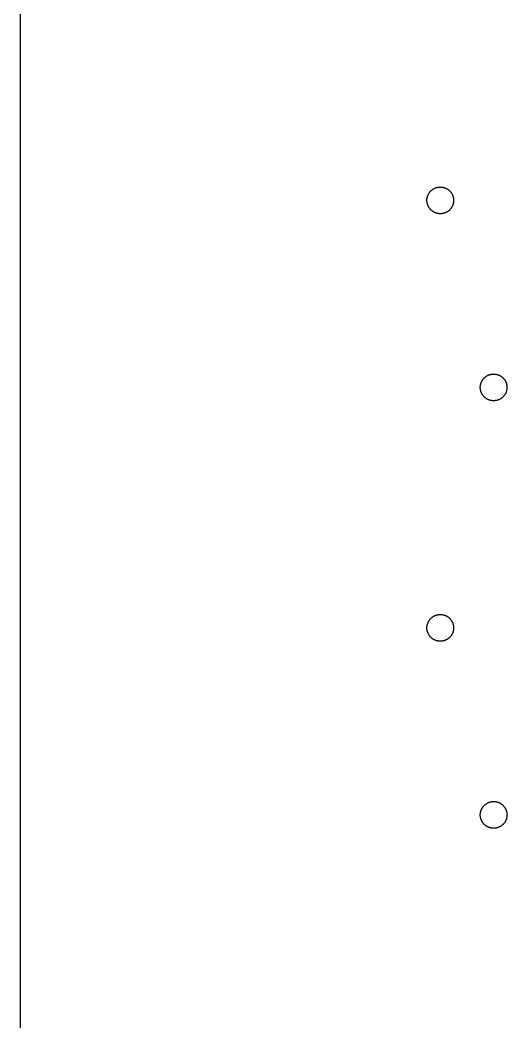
# Model space of a CAD drawing. Header units: metres. Extents: x 0 to 290, y 0 to 144.
# Drawn here: x 0 to 18.25, y 73 to 110.5 of the extents above; entities that cross this region are included whole.
import ezdxf

# ---------------------------------------------------------------- set-up
doc = ezdxf.new("R2010")
doc.units = ezdxf.units.M

msp = doc.modelspace()

# ---------------------------------------------------------------- linework, layer by layer
for p, q in [((0, 144), (0, 0)), ((15.7186, 104.249), (15.7343, 104.25)), ((15.7343, 104.25), (15.75, 104.25)), ((15.75, 104.25), (15.7657, 104.25)), ((15.7657, 104.25), (15.7814, 104.249)), ((15.2657, 103.874), (15.2699, 103.889)), ((15.2699, 103.889), (15.2745, 103.904)), ((15.2745, 103.904), (15.2796, 103.919)), ((15.2796, 103.919), (15.2851, 103.934)), ((15.2851, 103.934), (15.2911, 103.949)), ((15.2911, 103.949), (15.2976, 103.963)), ((15.2976, 103.963), (15.3045, 103.977)), ((15.3045, 103.977), (15.3118, 103.991)), ((15.3118, 103.991), (15.3196, 104.005)), ((15.3196, 104.005), (15.3278, 104.018)), ((15.3278, 104.018), (15.3365, 104.031)), ((15.3365, 104.031), (15.3455, 104.044)), ((15.3455, 104.044), (15.3549, 104.056)), ((15.3549, 104.056), (15.3647, 104.069)), ((15.3647, 104.069), (15.3749, 104.081)), ((15.3749, 104.081), (15.3855, 104.092)), ((15.3855, 104.092), (15.3964, 104.104)), ((15.3964, 104.104), (15.4077, 104.114)), ((15.4077, 104.114), (15.4193, 104.125)), ((15.4193, 104.125), (15.4313, 104.135)), ((15.4313, 104.135), (15.4435, 104.145)), ((15.4435, 104.145), (15.4561, 104.154)), ((15.4561, 104.154), (15.4689, 104.164)), ((15.4689, 104.164), (15.4821, 104.172)), ((15.4821, 104.172), (15.4955, 104.18)), ((15.4955, 104.18), (15.5091, 104.188)), ((15.5091, 104.188), (15.523, 104.195)), ((15.523, 104.195), (15.5371, 104.202)), ((15.5371, 104.202), (15.5514, 104.209)), ((15.5514, 104.209), (15.5659, 104.215)), ((15.5659, 104.215), (15.5806, 104.22)), ((15.5806, 104.22), (15.5955, 104.226)), ((15.5955, 104.226), (15.6105, 104.23)), ((15.6105, 104.23), (15.6256, 104.234)), ((15.6256, 104.234), (15.6409, 104.238)), ((15.6409, 104.238), (15.6563, 104.241)), ((15.6563, 104.241), (15.6718, 104.244)), ((15.6718, 104.244), (15.6873, 104.246)), ((15.6873, 104.246), (15.7029, 104.248)), ((15.7029, 104.248), (15.7186, 104.249)), ((15.7814, 104.249), (15.797, 104.248)), ((15.797, 104.248), (15.8127, 104.246)), ((15.8127, 104.246), (15.8282, 104.244)), ((15.8282, 104.244), (15.8437, 104.241)), ((15.8437, 104.241), (15.8591, 104.238)), ((15.8591, 104.238), (15.8743, 104.234)), ((15.8743, 104.234), (15.8895, 104.23)), ((15.8895, 104.23), (15.9045, 104.226)), ((15.9045, 104.226), (15.9194, 104.22)), ((15.9194, 104.22), (15.9341, 104.215)), ((15.9341, 104.215), (15.9486, 104.209)), ((15.9486, 104.209), (15.9629, 104.202)), ((15.9629, 104.202), (15.977, 104.195)), ((15.977, 104.195), (15.9909, 104.188)), ((15.9909, 104.188), (16.0045, 104.18)), ((16.0045, 104.18), (16.0179, 104.172)), ((16.0179, 104.172), (16.031, 104.164)), ((16.031, 104.164), (16.0439, 104.154)), ((16.0439, 104.154), (16.0564, 104.145)), ((16.0564, 104.145), (16.0687, 104.135)), ((16.0687, 104.135), (16.0806, 104.125)), ((16.0806, 104.125), (16.0923, 104.114)), ((16.0923, 104.114), (16.1035, 104.104)), ((16.1035, 104.104), (16.1145, 104.092)), ((16.1145, 104.092), (16.125, 104.081)), ((16.125, 104.081), (16.1353, 104.069)), ((16.1353, 104.069), (16.1451, 104.056)), ((16.1451, 104.056), (16.1545, 104.044)), ((16.1545, 104.044), (16.1635, 104.031)), ((16.1635, 104.031), (16.1721, 104.018)), ((16.1721, 104.018), (16.1804, 104.005)), ((16.1804, 104.005), (16.1881, 103.991)), ((16.1881, 103.991), (16.1955, 103.977)), ((16.1955, 103.977), (16.2024, 103.963)), ((16.2024, 103.963), (16.2089, 103.949)), ((16.2089, 103.949), (16.2149, 103.934)), ((16.2149, 103.934), (16.2204, 103.919)), ((16.2204, 103.919), (16.2255, 103.904)), ((16.2255, 103.904), (16.2301, 103.889)), ((16.2301, 103.889), (16.2343, 103.874)), ((15.25, 103.75), (15.2502, 103.766)), ((15.2502, 103.734), (15.25, 103.75)), ((15.2502, 103.766), (15.251, 103.781)), ((15.251, 103.719), (15.2502, 103.734)), ((15.251, 103.781), (15.2522, 103.797)), ((15.2522, 103.703), (15.251, 103.719)), ((15.2522, 103.797), (15.2539, 103.813)), ((15.2539, 103.687), (15.2522, 103.703)), ((15.2539, 103.813), (15.2561, 103.828)), ((15.2561, 103.672), (15.2539, 103.687)), ((15.2561, 103.828), (15.2589, 103.844)), ((15.2589, 103.656), (15.2561, 103.672)), ((15.2589, 103.844), (15.262, 103.859)), ((15.262, 103.641), (15.2589, 103.656)), ((15.262, 103.859), (15.2657, 103.874)), ((15.2657, 103.626), (15.262, 103.641)), ((15.2699, 103.611), (15.2657, 103.626)), ((15.2745, 103.595), (15.2699, 103.611)), ((15.2796, 103.581), (15.2745, 103.595)), ((15.2851, 103.566), (15.2796, 103.581)), ((15.2911, 103.551), (15.2851, 103.566)), ((15.2976, 103.537), (15.2911, 103.551)), ((15.3045, 103.523), (15.2976, 103.537)), ((15.3118, 103.509), (15.3045, 103.523)), ((15.3196, 103.495), (15.3118, 103.509)), ((16.1881, 103.509), (16.1804, 103.495)), ((16.1955, 103.523), (16.1881, 103.509)), ((16.2024, 103.537), (16.1955, 103.523)), ((16.2089, 103.551), (16.2024, 103.537)), ((16.2149, 103.566), (16.2089, 103.551)), ((16.2204, 103.581), (16.2149, 103.566)), ((16.2255, 103.595), (16.2204, 103.581)), ((16.2301, 103.611), (16.2255, 103.595)), ((16.2343, 103.626), (16.2301, 103.611)), ((16.2343, 103.874), (16.2379, 103.859)), ((16.2379, 103.641), (16.2343, 103.626)), ((16.2379, 103.859), (16.2411, 103.844)), ((16.2411, 103.656), (16.2379, 103.641)), ((16.2411, 103.844), (16.2438, 103.828)), ((16.2438, 103.672), (16.2411, 103.656)), ((16.2438, 103.828), (16.246, 103.813)), ((16.246, 103.687), (16.2438, 103.672)), ((16.246, 103.813), (16.2478, 103.797)), ((16.2478, 103.703), (16.246, 103.687)), ((16.2478, 103.797), (16.249, 103.781)), ((16.249, 103.719), (16.2478, 103.703)), ((16.249, 103.781), (16.2497, 103.766)), ((16.2497, 103.734), (16.249, 103.719)), ((16.2497, 103.766), (16.25, 103.75)), ((16.25, 103.75), (16.2497, 103.734)), ((15.3278, 103.482), (15.3196, 103.495)), ((15.3365, 103.469), (15.3278, 103.482)), ((15.3455, 103.456), (15.3365, 103.469)), ((15.3549, 103.444), (15.3455, 103.456)), ((15.3647, 103.431), (15.3549, 103.444)), ((15.3749, 103.419), (15.3647, 103.431)), ((15.3855, 103.408), (15.3749, 103.419)), ((15.3964, 103.396), (15.3855, 103.408)), ((15.4077, 103.386), (15.3964, 103.396)), ((15.4193, 103.375), (15.4077, 103.386)), ((15.4313, 103.365), (15.4193, 103.375)), ((15.4435, 103.355), (15.4313, 103.365)), ((15.4561, 103.345), (15.4435, 103.355)), ((15.4689, 103.336), (15.4561, 103.345)), ((15.4821, 103.328), (15.4689, 103.336)), ((15.4955, 103.32), (15.4821, 103.328)), ((15.5091, 103.312), (15.4955, 103.32)), ((15.523, 103.304), (15.5091, 103.312)), ((15.5371, 103.298), (15.523, 103.304)), ((15.5514, 103.291), (15.5371, 103.298)), ((15.5659, 103.285), (15.5514, 103.291)), ((15.5806, 103.28), (15.5659, 103.285)), ((15.5955, 103.274), (15.5806, 103.28)), ((15.6105, 103.27), (15.5955, 103.274)), ((15.6256, 103.266), (15.6105, 103.27)), ((15.6409, 103.262), (15.6256, 103.266)), ((15.6563, 103.259), (15.6409, 103.262)), ((15.6718, 103.256), (15.6563, 103.259)), ((15.6873, 103.254), (15.6718, 103.256)), ((15.7029, 103.252), (15.6873, 103.254)), ((15.7186, 103.251), (15.7029, 103.252)), ((15.7343, 103.25), (15.7186, 103.251)), ((15.75, 103.25), (15.7343, 103.25)), ((15.7657, 103.25), (15.75, 103.25)), ((15.7814, 103.251), (15.7657, 103.25)), ((15.797, 103.252), (15.7814, 103.251)), ((15.8127, 103.254), (15.797, 103.252)), ((15.8282, 103.256), (15.8127, 103.254)), ((15.8437, 103.259), (15.8282, 103.256)), ((15.8591, 103.262), (15.8437, 103.259)), ((15.8743, 103.266), (15.8591, 103.262)), ((15.8895, 103.27), (15.8743, 103.266)), ((15.9045, 103.274), (15.8895, 103.27)), ((15.9194, 103.28), (15.9045, 103.274)), ((15.9341, 103.285), (15.9194, 103.28)), ((15.9486, 103.291), (15.9341, 103.285)), ((15.9629, 103.298), (15.9486, 103.291)), ((15.977, 103.304), (15.9629, 103.298)), ((15.9909, 103.312), (15.977, 103.304)), ((16.0045, 103.32), (15.9909, 103.312)), ((16.0179, 103.328), (16.0045, 103.32)), ((16.031, 103.336), (16.0179, 103.328)), ((16.0439, 103.345), (16.031, 103.336)), ((16.0564, 103.355), (16.0439, 103.345)), ((16.0687, 103.365), (16.0564, 103.355)), ((16.0806, 103.375), (16.0687, 103.365)), ((16.0923, 103.386), (16.0806, 103.375)), ((16.1035, 103.396), (16.0923, 103.386)), ((16.1145, 103.408), (16.1035, 103.396)), ((16.125, 103.419), (16.1145, 103.408)), ((16.1353, 103.431), (16.125, 103.419)), ((16.1451, 103.444), (16.1353, 103.431)), ((16.1545, 103.456), (16.1451, 103.444)), ((16.1635, 103.469), (16.1545, 103.456)), ((16.1721, 103.482), (16.1635, 103.469)), ((16.1804, 103.495), (16.1721, 103.482)), ((17.4077, 97.1145), (17.4193, 97.125)), ((17.4193, 97.125), (17.4313, 97.1353)), ((17.4313, 97.1353), (17.4435, 97.1451)), ((17.4435, 97.1451), (17.4561, 97.1545)), ((17.4561, 97.1545), (17.4689, 97.1635)), ((17.4689, 97.1635), (17.4821, 97.1721)), ((17.4821, 97.1721), (17.4955, 97.1804)), ((17.4955, 97.1804), (17.5091, 97.1881)), ((17.5091, 97.1881), (17.523, 97.1955)), ((17.523, 97.1955), (17.5371, 97.2024)), ((17.5371, 97.2024), (17.5514, 97.2089)), ((17.5514, 97.2089), (17.5659, 97.2149)), ((17.5659, 97.2149), (17.5806, 97.2204)), ((17.5806, 97.2204), (17.5955, 97.2255)), ((17.5955, 97.2255), (17.6105, 97.2301)), ((17.6105, 97.2301), (17.6256, 97.2343)), ((17.6256, 97.2343), (17.6409, 97.2379)), ((17.6409, 97.2379), (17.6563, 97.2411)), ((17.6563, 97.2411), (17.6718, 97.2438)), ((17.6718, 97.2438), (17.6873, 97.246)), ((17.6873, 97.246), (17.7029, 97.2478)), ((17.7029, 97.2478), (17.7186, 97.249)), ((17.7186, 97.249), (17.7343, 97.2497)), ((17.7343, 97.2497), (17.75, 97.25)), ((17.75, 97.25), (17.7657, 97.2497)), ((17.7657, 97.2497), (17.7814, 97.249)), ((17.7814, 97.249), (17.797, 97.2478)), ((17.797, 97.2478), (17.8127, 97.246)), ((17.8127, 97.246), (17.8282, 97.2438)), ((17.8282, 97.2438), (17.8437, 97.2411)), ((17.8437, 97.2411), (17.8591, 97.2379)), ((17.8591, 97.2379), (17.8743, 97.2343)), ((17.8743, 97.2343), (17.8895, 97.2301)), ((17.8895, 97.2301), (17.9045, 97.2255)), ((17.9045, 97.2255), (17.9194, 97.2204)), ((17.9194, 97.2204), (17.9341, 97.2149)), ((17.9341, 97.2149), (17.9486, 97.2089)), ((17.9486, 97.2089), (17.9629, 97.2024)), ((17.9629, 97.2024), (17.977, 97.1955)), ((17.977, 97.1955), (17.9909, 97.1881)), ((17.9909, 97.1881), (18.0045, 97.1804)), ((18.0045, 97.1804), (18.0179, 97.1721)), ((18.0179, 97.1721), (18.031, 97.1635)), ((18.031, 97.1635), (18.0439, 97.1545)), ((18.0439, 97.1545), (18.0564, 97.1451)), ((18.0564, 97.1451), (18.0687, 97.1353)), ((18.0687, 97.1353), (18.0806, 97.125)), ((18.0806, 97.125), (18.0923, 97.1145)), ((17.25, 96.75), (17.2502, 96.7657)), ((17.2502, 96.7343), (17.25, 96.75)), ((17.2502, 96.7657), (17.251, 96.7814)), ((17.251, 96.7814), (17.2522, 96.797)), ((17.2522, 96.797), (17.2539, 96.8127)), ((17.2539, 96.8127), (17.2561, 96.8282)), ((17.2561, 96.8282), (17.2589, 96.8437)), ((17.2589, 96.8437), (17.262, 96.8591)), ((17.262, 96.8591), (17.2657, 96.8743)), ((17.2657, 96.8743), (17.2699, 96.8895)), ((17.2699, 96.8895), (17.2745, 96.9045)), ((17.2745, 96.9045), (17.2796, 96.9194)), ((17.2796, 96.9194), (17.2851, 96.9341)), ((17.2851, 96.9341), (17.2911, 96.9486)), ((17.2911, 96.9486), (17.2976, 96.9629)), ((17.2976, 96.9629), (17.3045, 96.977)), ((17.3045, 96.977), (17.3118, 96.9909)), ((17.3118, 96.9909), (17.3196, 97.0045)), ((17.3196, 97.0045), (17.3278, 97.0179)), ((17.3278, 97.0179), (17.3365, 97.031)), ((17.3365, 97.031), (17.3455, 97.0439)), ((17.3455, 97.0439), (17.3549, 97.0564)), ((17.3549, 97.0564), (17.3647, 97.0687)), ((17.3647, 97.0687), (17.3749, 97.0806)), ((17.3749, 97.0806), (17.3855, 97.0923)), ((17.3855, 97.0923), (17.3964, 97.1035)), ((17.3964, 97.1035), (17.4077, 97.1145)), ((18.0923, 97.1145), (18.1035, 97.1035)), ((18.1035, 97.1035), (18.1145, 97.0923)), ((18.1145, 97.0923), (18.125, 97.0806)), ((18.125, 97.0806), (18.1353, 97.0687)), ((18.1353, 97.0687), (18.1451, 97.0564)), ((18.1451, 97.0564), (18.1545, 97.0439)), ((18.1545, 97.0439), (18.1635, 97.031)), ((18.1635, 97.031), (18.1721, 97.0179)), ((18.1721, 97.0179), (18.1804, 97.0045)), ((18.1804, 97.0045), (18.1881, 96.9909)), ((18.1881, 96.9909), (18.1955, 96.977)), ((18.1955, 96.977), (18.2024, 96.9629)), ((18.2024, 96.9629), (18.2089, 96.9486)), ((18.2089, 96.9486), (18.2149, 96.9341)), ((18.2149, 96.9341), (18.2204, 96.9194)), ((18.2204, 96.9194), (18.2255, 96.9045)), ((18.2255, 96.9045), (18.2301, 96.8895)), ((18.2301, 96.8895), (18.2343, 96.8743)), ((18.2343, 96.8743), (18.2379, 96.8591)), ((18.2379, 96.8591), (18.2411, 96.8437)), ((18.2411, 96.8437), (18.2438, 96.8282)), ((18.2438, 96.8282), (18.246, 96.8127)), ((18.246, 96.8127), (18.2478, 96.797)), ((18.2478, 96.797), (18.249, 96.7814)), ((18.249, 96.7814), (18.2497, 96.7657)), ((18.2497, 96.7657), (18.25, 96.75)), ((18.25, 96.75), (18.2497, 96.7343)), ((17.251, 96.7186), (17.2502, 96.7343)), ((17.2522, 96.7029), (17.251, 96.7186)), ((17.2539, 96.6873), (17.2522, 96.7029)), ((17.2561, 96.6718), (17.2539, 96.6873)), ((17.2589, 96.6563), (17.2561, 96.6718)), ((17.262, 96.6409), (17.2589, 96.6563)), ((17.2657, 96.6256), (17.262, 96.6409)), ((17.2699, 96.6105), (17.2657, 96.6256)), ((17.2745, 96.5955), (17.2699, 96.6105)), ((17.2796, 96.5806), (17.2745, 96.5955)), ((17.2851, 96.5659), (17.2796, 96.5806)), ((17.2911, 96.5514), (17.2851, 96.5659)), ((17.2976, 96.5371), (17.2911, 96.5514)), ((17.3045, 96.523), (17.2976, 96.5371)), ((17.3118, 96.5091), (17.3045, 96.523)), ((17.3196, 96.4955), (17.3118, 96.5091)), ((17.3278, 96.4821), (17.3196, 96.4955)), ((17.3365, 96.4689), (17.3278, 96.4821)), ((17.3455, 96.4561), (17.3365, 96.4689)), ((17.3549, 96.4435), (17.3455, 96.4561)), ((17.3647, 96.4313), (17.3549, 96.4435)), ((17.3749, 96.4193), (17.3647, 96.4313)), ((17.3855, 96.4077), (17.3749, 96.4193)), ((17.3964, 96.3964), (17.3855, 96.4077)), ((17.4077, 96.3855), (17.3964, 96.3964)), ((17.4193, 96.3749), (17.4077, 96.3855)), ((18.0923, 96.3855), (18.0806, 96.3749)), ((18.1035, 96.3964), (18.0923, 96.3855)), ((18.1145, 96.4077), (18.1035, 96.3964)), ((18.125, 96.4193), (18.1145, 96.4077)), ((18.1353, 96.4313), (18.125, 96.4193)), ((18.1451, 96.4435), (18.1353, 96.4313)), ((18.1545, 96.4561), (18.1451, 96.4435)), ((18.1635, 96.4689), (18.1545, 96.4561)), ((18.1721, 96.4821), (18.1635, 96.4689)), ((18.1804, 96.4955), (18.1721, 96.4821)), ((18.1881, 96.5091), (18.1804, 96.4955)), ((18.1955, 96.523), (18.1881, 96.5091)), ((18.2024, 96.5371), (18.1955, 96.523)), ((18.2089, 96.5514), (18.2024, 96.5371)), ((18.2149, 96.5659), (18.2089, 96.5514)), ((18.2204, 96.5806), (18.2149, 96.5659)), ((18.2255, 96.5955), (18.2204, 96.5806)), ((18.2301, 96.6105), (18.2255, 96.5955)), ((18.2343, 96.6256), (18.2301, 96.6105)), ((18.2379, 96.6409), (18.2343, 96.6256)), ((18.2411, 96.6563), (18.2379, 96.6409)), ((18.2438, 96.6718), (18.2411, 96.6563)), ((18.246, 96.6873), (18.2438, 96.6718)), ((18.2478, 96.7029), (18.246, 96.6873)), ((18.249, 96.7186), (18.2478, 96.7029)), ((18.2497, 96.7343), (18.249, 96.7186)), ((17.4313, 96.3647), (17.4193, 96.3749)), ((17.4435, 96.3549), (17.4313, 96.3647)), ((17.4561, 96.3455), (17.4435, 96.3549)), ((17.4689, 96.3365), (17.4561, 96.3455)), ((17.4821, 96.3278), (17.4689, 96.3365)), ((17.4955, 96.3196), (17.4821, 96.3278)), ((17.5091, 96.3118), (17.4955, 96.3196)), ((17.523, 96.3045), (17.5091, 96.3118)), ((17.5371, 96.2976), (17.523, 96.3045)), ((17.5514, 96.2911), (17.5371, 96.2976)), ((17.5659, 96.2851), (17.5514, 96.2911)), ((17.5806, 96.2796), (17.5659, 96.2851)), ((17.5955, 96.2745), (17.5806, 96.2796)), ((17.6105, 96.2699), (17.5955, 96.2745)), ((17.6256, 96.2657), (17.6105, 96.2699)), ((17.6409, 96.262), (17.6256, 96.2657)), ((17.6563, 96.2589), (17.6409, 96.262)), ((17.6718, 96.2561), (17.6563, 96.2589)), ((17.6873, 96.2539), (17.6718, 96.2561)), ((17.7029, 96.2522), (17.6873, 96.2539)), ((17.7186, 96.251), (17.7029, 96.2522)), ((17.7343, 96.2502), (17.7186, 96.251)), ((17.75, 96.25), (17.7343, 96.2502)), ((17.7657, 96.2502), (17.75, 96.25)), ((17.7814, 96.251), (17.7657, 96.2502)), ((17.797, 96.2522), (17.7814, 96.251)), ((17.8127, 96.2539), (17.797, 96.2522)), ((17.8282, 96.2561), (17.8127, 96.2539)), ((17.8437, 96.2589), (17.8282, 96.2561)), ((17.8591, 96.262), (17.8437, 96.2589)), ((17.8743, 96.2657), (17.8591, 96.262)), ((17.8895, 96.2699), (17.8743, 96.2657)), ((17.9045, 96.2745), (17.8895, 96.2699)), ((17.9194, 96.2796), (17.9045, 96.2745)), ((17.9341, 96.2851), (17.9194, 96.2796)), ((17.9486, 96.2911), (17.9341, 96.2851)), ((17.9629, 96.2976), (17.9486, 96.2911)), ((17.977, 96.3045), (17.9629, 96.2976)), ((17.9909, 96.3118), (17.977, 96.3045)), ((18.0045, 96.3196), (17.9909, 96.3118)), ((18.0179, 96.3278), (18.0045, 96.3196)), ((18.031, 96.3365), (18.0179, 96.3278)), ((18.0439, 96.3455), (18.031, 96.3365)), ((18.0564, 96.3549), (18.0439, 96.3455)), ((18.0687, 96.3647), (18.0564, 96.3549)), ((18.0806, 96.3749), (18.0687, 96.3647)), ((15.4077, 88.1145), (15.4193, 88.125)), ((15.4193, 88.125), (15.4313, 88.1353)), ((15.4313, 88.1353), (15.4435, 88.1451)), ((15.4435, 88.1451), (15.4561, 88.1545)), ((15.4561, 88.1545), (15.4689, 88.1635)), ((15.4689, 88.1635), (15.4821, 88.1721)), ((15.4821, 88.1721), (15.4955, 88.1804)), ((15.4955, 88.1804), (15.5091, 88.1881)), ((15.5091, 88.1881), (15.523, 88.1955)), ((15.523, 88.1955), (15.5371, 88.2024)), ((15.5371, 88.2024), (15.5514, 88.2089)), ((15.5514, 88.2089), (15.5659, 88.2149)), ((15.5659, 88.2149), (15.5806, 88.2204)), ((15.5806, 88.2204), (15.5955, 88.2255)), ((15.5955, 88.2255), (15.6105, 88.2301)), ((15.6105, 88.2301), (15.6256, 88.2343)), ((15.6256, 88.2343), (15.6409, 88.2379)), ((15.6409, 88.2379), (15.6563, 88.2411)), ((15.6563, 88.2411), (15.6718, 88.2438)), ((15.6718, 88.2438), (15.6873, 88.246)), ((15.6873, 88.246), (15.7029, 88.2478)), ((15.7029, 88.2478), (15.7186, 88.249)), ((15.7186, 88.249), (15.7343, 88.2497)), ((15.7343, 88.2497), (15.75, 88.25)), ((15.75, 88.25), (15.7657, 88.2497)), ((15.7657, 88.2497), (15.7814, 88.249)), ((15.7814, 88.249), (15.797, 88.2478)), ((15.797, 88.2478), (15.8127, 88.246)), ((15.8127, 88.246), (15.8282, 88.2438)), ((15.8282, 88.2438), (15.8437, 88.2411)), ((15.8437, 88.2411), (15.8591, 88.2379)), ((15.8591, 88.2379), (15.8743, 88.2343)), ((15.8743, 88.2343), (15.8895, 88.2301)), ((15.8895, 88.2301), (15.9045, 88.2255)), ((15.9045, 88.2255), (15.9194, 88.2204)), ((15.9194, 88.2204), (15.9341, 88.2149)), ((15.9341, 88.2149), (15.9486, 88.2089)), ((15.9486, 88.2089), (15.9629, 88.2024)), ((15.9629, 88.2024), (15.977, 88.1955)), ((15.977, 88.1955), (15.9909, 88.1881)), ((15.9909, 88.1881), (16.0045, 88.1804)), ((16.0045, 88.1804), (16.0179, 88.1721)), ((16.0179, 88.1721), (16.031, 88.1635)), ((16.031, 88.1635), (16.0439, 88.1545)), ((16.0439, 88.1545), (16.0564, 88.1451)), ((16.0564, 88.1451), (16.0687, 88.1353)), ((16.0687, 88.1353), (16.0806, 88.125)), ((16.0806, 88.125), (16.0923, 88.1145)), ((15.25, 87.75), (15.2502, 87.7657)), ((15.2502, 87.7343), (15.25, 87.75)), ((15.2502, 87.7657), (15.251, 87.7814)), ((15.251, 87.7814), (15.2522, 87.797)), ((15.2522, 87.797), (15.2539, 87.8127)), ((15.2539, 87.8127), (15.2561, 87.8282)), ((15.2561, 87.8282), (15.2589, 87.8437)), ((15.2589, 87.8437), (15.262, 87.8591)), ((15.262, 87.8591), (15.2657, 87.8743)), ((15.2657, 87.8743), (15.2699, 87.8895)), ((15.2699, 87.8895), (15.2745, 87.9045)), ((15.2745, 87.9045), (15.2796, 87.9194)), ((15.2796, 87.9194), (15.2851, 87.9341)), ((15.2851, 87.9341), (15.2911, 87.9486)), ((15.2911, 87.9486), (15.2976, 87.9629)), ((15.2976, 87.9629), (15.3045, 87.977)), ((15.3045, 87.977), (15.3118, 87.9909)), ((15.3118, 87.9909), (15.3196, 88.0045)), ((15.3196, 88.0045), (15.3278, 88.0179)), ((15.3278, 88.0179), (15.3365, 88.031)), ((15.3365, 88.031), (15.3455, 88.0439)), ((15.3455, 88.0439), (15.3549, 88.0564)), ((15.3549, 88.0564), (15.3647, 88.0687)), ((15.3647, 88.0687), (15.3749, 88.0806)), ((15.3749, 88.0806), (15.3855, 88.0923)), ((15.3855, 88.0923), (15.3964, 88.1035)), ((15.3964, 88.1035), (15.4077, 88.1145)), ((16.0923, 88.1145), (16.1035, 88.1035)), ((16.1035, 88.1035), (16.1145, 88.0923)), ((16.1145, 88.0923), (16.125, 88.0806)), ((16.125, 88.0806), (16.1353, 88.0687)), ((16.1353, 88.0687), (16.1451, 88.0564)), ((16.1451, 88.0564), (16.1545, 88.0439)), ((16.1545, 88.0439), (16.1635, 88.031)), ((16.1635, 88.031), (16.1721, 88.0179)), ((16.1721, 88.0179), (16.1804, 88.0045)), ((16.1804, 88.0045), (16.1881, 87.9909)), ((16.1881, 87.9909), (16.1955, 87.977)), ((16.1955, 87.977), (16.2024, 87.9629)), ((16.2024, 87.9629), (16.2089, 87.9486)), ((16.2089, 87.9486), (16.2149, 87.9341)), ((16.2149, 87.9341), (16.2204, 87.9194)), ((16.2204, 87.9194), (16.2255, 87.9045)), ((16.2255, 87.9045), (16.2301, 87.8895)), ((16.2301, 87.8895), (16.2343, 87.8743)), ((16.2343, 87.8743), (16.2379, 87.8591)), ((16.2379, 87.8591), (16.2411, 87.8437)), ((16.2411, 87.8437), (16.2438, 87.8282)), ((16.2438, 87.8282), (16.246, 87.8127)), ((16.246, 87.8127), (16.2478, 87.797)), ((16.2478, 87.797), (16.249, 87.7814)), ((16.249, 87.7814), (16.2497, 87.7657)), ((16.2497, 87.7657), (16.25, 87.75)), ((16.25, 87.75), (16.2497, 87.7343)), ((15.251, 87.7186), (15.2502, 87.7343)), ((15.2522, 87.7029), (15.251, 87.7186)), ((15.2539, 87.6873), (15.2522, 87.7029)), ((15.2561, 87.6718), (15.2539, 87.6873)), ((15.2589, 87.6563), (15.2561, 87.6718)), ((15.262, 87.6409), (15.2589, 87.6563)), ((15.2657, 87.6256), (15.262, 87.6409)), ((15.2699, 87.6105), (15.2657, 87.6256)), ((15.2745, 87.5955), (15.2699, 87.6105)), ((15.2796, 87.5806), (15.2745, 87.5955)), ((15.2851, 87.5659), (15.2796, 87.5806)), ((15.2911, 87.5514), (15.2851, 87.5659)), ((15.2976, 87.5371), (15.2911, 87.5514)), ((15.3045, 87.523), (15.2976, 87.5371)), ((15.3118, 87.5091), (15.3045, 87.523)), ((15.3196, 87.4955), (15.3118, 87.5091)), ((15.3278, 87.4821), (15.3196, 87.4955)), ((15.3365, 87.4689), (15.3278, 87.4821)), ((15.3455, 87.4561), (15.3365, 87.4689)), ((15.3549, 87.4435), (15.3455, 87.4561)), ((15.3647, 87.4313), (15.3549, 87.4435)), ((15.3749, 87.4193), (15.3647, 87.4313)), ((15.3855, 87.4077), (15.3749, 87.4193)), ((15.3964, 87.3964), (15.3855, 87.4077)), ((15.4077, 87.3855), (15.3964, 87.3964)), ((15.4193, 87.3749), (15.4077, 87.3855)), ((16.0923, 87.3855), (16.0806, 87.3749)), ((16.1035, 87.3964), (16.0923, 87.3855)), ((16.1145, 87.4077), (16.1035, 87.3964)), ((16.125, 87.4193), (16.1145, 87.4077)), ((16.1353, 87.4313), (16.125, 87.4193)), ((16.1451, 87.4435), (16.1353, 87.4313)), ((16.1545, 87.4561), (16.1451, 87.4435)), ((16.1635, 87.4689), (16.1545, 87.4561)), ((16.1721, 87.4821), (16.1635, 87.4689)), ((16.1804, 87.4955), (16.1721, 87.4821)), ((16.1881, 87.5091), (16.1804, 87.4955)), ((16.1955, 87.523), (16.1881, 87.5091)), ((16.2024, 87.5371), (16.1955, 87.523)), ((16.2089, 87.5514), (16.2024, 87.5371)), ((16.2149, 87.5659), (16.2089, 87.5514)), ((16.2204, 87.5806), (16.2149, 87.5659)), ((16.2255, 87.5955), (16.2204, 87.5806)), ((16.2301, 87.6105), (16.2255, 87.5955)), ((16.2343, 87.6256), (16.2301, 87.6105)), ((16.2379, 87.6409), (16.2343, 87.6256)), ((16.2411, 87.6563), (16.2379, 87.6409)), ((16.2438, 87.6718), (16.2411, 87.6563)), ((16.246, 87.6873), (16.2438, 87.6718)), ((16.2478, 87.7029), (16.246, 87.6873)), ((16.249, 87.7186), (16.2478, 87.7029)), ((16.2497, 87.7343), (16.249, 87.7186)), ((15.4313, 87.3647), (15.4193, 87.3749)), ((15.4435, 87.3549), (15.4313, 87.3647)), ((15.4561, 87.3455), (15.4435, 87.3549)), ((15.4689, 87.3365), (15.4561, 87.3455)), ((15.4821, 87.3278), (15.4689, 87.3365)), ((15.4955, 87.3196), (15.4821, 87.3278)), ((15.5091, 87.3118), (15.4955, 87.3196)), ((15.523, 87.3045), (15.5091, 87.3118)), ((15.5371, 87.2976), (15.523, 87.3045)), ((15.5514, 87.2911), (15.5371, 87.2976)), ((15.5659, 87.2851), (15.5514, 87.2911)), ((15.5806, 87.2796), (15.5659, 87.2851)), ((15.5955, 87.2745), (15.5806, 87.2796)), ((15.6105, 87.2699), (15.5955, 87.2745)), ((15.6256, 87.2657), (15.6105, 87.2699)), ((15.6409, 87.262), (15.6256, 87.2657)), ((15.6563, 87.2589), (15.6409, 87.262)), ((15.6718, 87.2561), (15.6563, 87.2589)), ((15.6873, 87.2539), (15.6718, 87.2561)), ((15.7029, 87.2522), (15.6873, 87.2539)), ((15.7186, 87.251), (15.7029, 87.2522)), ((15.7343, 87.2502), (15.7186, 87.251)), ((15.75, 87.25), (15.7343, 87.2502)), ((15.7657, 87.2502), (15.75, 87.25)), ((15.7814, 87.251), (15.7657, 87.2502)), ((15.797, 87.2522), (15.7814, 87.251)), ((15.8127, 87.2539), (15.797, 87.2522)), ((15.8282, 87.2561), (15.8127, 87.2539)), ((15.8437, 87.2589), (15.8282, 87.2561)), ((15.8591, 87.262), (15.8437, 87.2589)), ((15.8743, 87.2657), (15.8591, 87.262)), ((15.8895, 87.2699), (15.8743, 87.2657)), ((15.9045, 87.2745), (15.8895, 87.2699)), ((15.9194, 87.2796), (15.9045, 87.2745)), ((15.9341, 87.2851), (15.9194, 87.2796)), ((15.9486, 87.2911), (15.9341, 87.2851)), ((15.9629, 87.2976), (15.9486, 87.2911)), ((15.977, 87.3045), (15.9629, 87.2976)), ((15.9909, 87.3118), (15.977, 87.3045)), ((16.0045, 87.3196), (15.9909, 87.3118)), ((16.0179, 87.3278), (16.0045, 87.3196)), ((16.031, 87.3365), (16.0179, 87.3278)), ((16.0439, 87.3455), (16.031, 87.3365)), ((16.0564, 87.3549), (16.0439, 87.3455)), ((16.0687, 87.3647), (16.0564, 87.3549)), ((16.0806, 87.3749), (16.0687, 87.3647)), ((17.3118, 80.9909), (17.3196, 81.0045)), ((17.3196, 81.0045), (17.3278, 81.0179)), ((17.3278, 81.0179), (17.3365, 81.031)), ((17.3365, 81.031), (17.3455, 81.0439)), ((17.3455, 81.0439), (17.3549, 81.0564)), ((17.3549, 81.0564), (17.3647, 81.0687)), ((17.3647, 81.0687), (17.3749, 81.0806)), ((17.3749, 81.0806), (17.3855, 81.0923)), ((17.3855, 81.0923), (17.3964, 81.1035)), ((17.3964, 81.1035), (17.4077, 81.1145)), ((17.4077, 81.1145), (17.4193, 81.125)), ((17.4193, 81.125), (17.4313, 81.1353)), ((17.4313, 81.1353), (17.4435, 81.1451)), ((17.4435, 81.1451), (17.4561, 81.1545)), ((17.4561, 81.1545), (17.4689, 81.1635)), ((17.4689, 81.1635), (17.4821, 81.1721)), ((17.4821, 81.1721), (17.4955, 81.1804)), ((17.4955, 81.1804), (17.5091, 81.1881)), ((17.5091, 81.1881), (17.523, 81.1955)), ((17.523, 81.1955), (17.5371, 81.2024)), ((17.5371, 81.2024), (17.5514, 81.2089)), ((17.5514, 81.2089), (17.5659, 81.2149)), ((17.5659, 81.2149), (17.5806, 81.2204)), ((17.5806, 81.2204), (17.5955, 81.2255)), ((17.5955, 81.2255), (17.6105, 81.2301)), ((17.6105, 81.2301), (17.6256, 81.2343)), ((17.6256, 81.2343), (17.6409, 81.2379)), ((17.6409, 81.2379), (17.6563, 81.2411)), ((17.6563, 81.2411), (17.6718, 81.2438)), ((17.6718, 81.2438), (17.6873, 81.246)), ((17.6873, 81.246), (17.7029, 81.2478)), ((17.7029, 81.2478), (17.7186, 81.249)), ((17.7186, 81.249), (17.7343, 81.2497)), ((17.7343, 81.2497), (17.75, 81.25)), ((17.75, 81.25), (17.7657, 81.2497)), ((17.7657, 81.2497), (17.7814, 81.249)), ((17.7814, 81.249), (17.797, 81.2478)), ((17.797, 81.2478), (17.8127, 81.246)), ((17.8127, 81.246), (17.8282, 81.2438)), ((17.8282, 81.2438), (17.8437, 81.2411)), ((17.8437, 81.2411), (17.8591, 81.2379)), ((17.8591, 81.2379), (17.8743, 81.2343)), ((17.8743, 81.2343), (17.8895, 81.2301)), ((17.8895, 81.2301), (17.9045, 81.2255)), ((17.9045, 81.2255), (17.9194, 81.2204)), ((17.9194, 81.2204), (17.9341, 81.2149)), ((17.9341, 81.2149), (17.9486, 81.2089)), ((17.9486, 81.2089), (17.9629, 81.2024)), ((17.9629, 81.2024), (17.977, 81.1955)), ((17.977, 81.1955), (17.9909, 81.1881)), ((17.9909, 81.1881), (18.0045, 81.1804)), ((18.0045, 81.1804), (18.0179, 81.1721)), ((18.0179, 81.1721), (18.031, 81.1635)), ((18.031, 81.1635), (18.0439, 81.1545)), ((18.0439, 81.1545), (18.0564, 81.1451)), ((18.0564, 81.1451), (18.0687, 81.1353)), ((18.0687, 81.1353), (18.0806, 81.125)), ((18.0806, 81.125), (18.0923, 81.1145)), ((18.0923, 81.1145), (18.1035, 81.1035)), ((18.1035, 81.1035), (18.1145, 81.0923)), ((18.1145, 81.0923), (18.125, 81.0806)), ((18.125, 81.0806), (18.1353, 81.0687)), ((18.1353, 81.0687), (18.1451, 81.0564)), ((18.1451, 81.0564), (18.1545, 81.0439)), ((18.1545, 81.0439), (18.1635, 81.031)), ((18.1635, 81.031), (18.1721, 81.0179)), ((18.1721, 81.0179), (18.1804, 81.0045)), ((18.1804, 81.0045), (18.1881, 80.9909)), ((17.25, 80.75), (17.2502, 80.7657)), ((17.2502, 80.7343), (17.25, 80.75)), ((17.2502, 80.7657), (17.251, 80.7814)), ((17.251, 80.7186), (17.2502, 80.7343)), ((17.251, 80.7814), (17.2522, 80.797)), ((17.2522, 80.7029), (17.251, 80.7186)), ((17.2522, 80.797), (17.2539, 80.8127)), ((17.2539, 80.6873), (17.2522, 80.7029)), ((17.2539, 80.8127), (17.2561, 80.8282)), ((17.2561, 80.6718), (17.2539, 80.6873)), ((17.2561, 80.8282), (17.2589, 80.8437)), ((17.2589, 80.6563), (17.2561, 80.6718)), ((17.2589, 80.8437), (17.262, 80.8591)), ((17.262, 80.6409), (17.2589, 80.6563)), ((17.262, 80.8591), (17.2657, 80.8743)), ((17.2657, 80.6256), (17.262, 80.6409)), ((17.2657, 80.8743), (17.2699, 80.8895)), ((17.2699, 80.6105), (17.2657, 80.6256)), ((17.2699, 80.8895), (17.2745, 80.9045)), ((17.2745, 80.9045), (17.2796, 80.9194)), ((17.2796, 80.9194), (17.2851, 80.9341)), ((17.2851, 80.9341), (17.2911, 80.9486)), ((17.2911, 80.9486), (17.2976, 80.9629)), ((17.2976, 80.9629), (17.3045, 80.977)), ((17.3045, 80.977), (17.3118, 80.9909)), ((18.1881, 80.9909), (18.1955, 80.977)), ((18.1955, 80.977), (18.2024, 80.9629)), ((18.2024, 80.9629), (18.2089, 80.9486)), ((18.2089, 80.9486), (18.2149, 80.9341)), ((18.2149, 80.9341), (18.2204, 80.9194)), ((18.2204, 80.9194), (18.2255, 80.9045)), ((18.2255, 80.9045), (18.2301, 80.8895)), ((18.2301, 80.8895), (18.2343, 80.8743)), ((18.2343, 80.6256), (18.2301, 80.6105)), ((18.2343, 80.8743), (18.2379, 80.8591)), ((18.2379, 80.6409), (18.2343, 80.6256)), ((18.2379, 80.8591), (18.2411, 80.8437)), ((18.2411, 80.6563), (18.2379, 80.6409)), ((18.2411, 80.8437), (18.2438, 80.8282)), ((18.2438, 80.6718), (18.2411, 80.6563)), ((18.2438, 80.8282), (18.246, 80.8127)), ((18.246, 80.6873), (18.2438, 80.6718)), ((18.246, 80.8127), (18.2478, 80.797)), ((18.2478, 80.7029), (18.246, 80.6873)), ((18.2478, 80.797), (18.249, 80.7814)), ((18.249, 80.7186), (18.2478, 80.7029)), ((18.249, 80.7814), (18.2497, 80.7657)), ((18.2497, 80.7343), (18.249, 80.7186)), ((18.2497, 80.7657), (18.25, 80.75)), ((18.25, 80.75), (18.2497, 80.7343)), ((17.2745, 80.5955), (17.2699, 80.6105)), ((17.2796, 80.5806), (17.2745, 80.5955)), ((17.2851, 80.5659), (17.2796, 80.5806)), ((17.2911, 80.5514), (17.2851, 80.5659)), ((17.2976, 80.5371), (17.2911, 80.5514)), ((17.3045, 80.523), (17.2976, 80.5371)), ((17.3118, 80.5091), (17.3045, 80.523)), ((17.3196, 80.4955), (17.3118, 80.5091)), ((17.3278, 80.4821), (17.3196, 80.4955)), ((17.3365, 80.4689), (17.3278, 80.4821)), ((17.3455, 80.4561), (17.3365, 80.4689)), ((17.3549, 80.4435), (17.3455, 80.4561)), ((17.3647, 80.4313), (17.3549, 80.4435)), ((17.3749, 80.4193), (17.3647, 80.4313)), ((17.3855, 80.4077), (17.3749, 80.4193)), ((17.3964, 80.3964), (17.3855, 80.4077)), ((17.4077, 80.3855), (17.3964, 80.3964)), ((17.4193, 80.3749), (17.4077, 80.3855)), ((17.4313, 80.3647), (17.4193, 80.3749)), ((17.4435, 80.3549), (17.4313, 80.3647)), ((17.4561, 80.3455), (17.4435, 80.3549)), ((17.4689, 80.3365), (17.4561, 80.3455)), ((17.4821, 80.3278), (17.4689, 80.3365)), ((17.4955, 80.3196), (17.4821, 80.3278)), ((17.5091, 80.3118), (17.4955, 80.3196)), ((17.523, 80.3045), (17.5091, 80.3118)), ((17.5371, 80.2976), (17.523, 80.3045)), ((17.5514, 80.2911), (17.5371, 80.2976)), ((17.5659, 80.2851), (17.5514, 80.2911)), ((17.5806, 80.2796), (17.5659, 80.2851)), ((17.5955, 80.2745), (17.5806, 80.2796)), ((17.6105, 80.2699), (17.5955, 80.2745)), ((17.6256, 80.2657), (17.6105, 80.2699)), ((17.6409, 80.262), (17.6256, 80.2657)), ((17.6563, 80.2589), (17.6409, 80.262)), ((17.6718, 80.2561), (17.6563, 80.2589)), ((17.6873, 80.2539), (17.6718, 80.2561)), ((17.7029, 80.2522), (17.6873, 80.2539)), ((17.7186, 80.251), (17.7029, 80.2522)), ((17.7343, 80.2502), (17.7186, 80.251)), ((17.75, 80.25), (17.7343, 80.2502)), ((17.7657, 80.2502), (17.75, 80.25)), ((17.7814, 80.251), (17.7657, 80.2502)), ((17.797, 80.2522), (17.7814, 80.251)), ((17.8127, 80.2539), (17.797, 80.2522)), ((17.8282, 80.2561), (17.8127, 80.2539)), ((17.8437, 80.2589), (17.8282, 80.2561)), ((17.8591, 80.262), (17.8437, 80.2589)), ((17.8743, 80.2657), (17.8591, 80.262)), ((17.8895, 80.2699), (17.8743, 80.2657)), ((17.9045, 80.2745), (17.8895, 80.2699)), ((17.9194, 80.2796), (17.9045, 80.2745)), ((17.9341, 80.2851), (17.9194, 80.2796)), ((17.9486, 80.2911), (17.9341, 80.2851)), ((17.9629, 80.2976), (17.9486, 80.2911)), ((17.977, 80.3045), (17.9629, 80.2976)), ((17.9909, 80.3118), (17.977, 80.3045)), ((18.0045, 80.3196), (17.9909, 80.3118)), ((18.0179, 80.3278), (18.0045, 80.3196)), ((18.031, 80.3365), (18.0179, 80.3278)), ((18.0439, 80.3455), (18.031, 80.3365)), ((18.0564, 80.3549), (18.0439, 80.3455)), ((18.0687, 80.3647), (18.0564, 80.3549)), ((18.0806, 80.3749), (18.0687, 80.3647)), ((18.0923, 80.3855), (18.0806, 80.3749)), ((18.1035, 80.3964), (18.0923, 80.3855)), ((18.1145, 80.4077), (18.1035, 80.3964)), ((18.125, 80.4193), (18.1145, 80.4077)), ((18.1353, 80.4313), (18.125, 80.4193)), ((18.1451, 80.4435), (18.1353, 80.4313)), ((18.1545, 80.4561), (18.1451, 80.4435)), ((18.1635, 80.4689), (18.1545, 80.4561)), ((18.1721, 80.4821), (18.1635, 80.4689)), ((18.1804, 80.4955), (18.1721, 80.4821)), ((18.1881, 80.5091), (18.1804, 80.4955)), ((18.1955, 80.523), (18.1881, 80.5091)), ((18.2024, 80.5371), (18.1955, 80.523)), ((18.2089, 80.5514), (18.2024, 80.5371)), ((18.2149, 80.5659), (18.2089, 80.5514)), ((18.2204, 80.5806), (18.2149, 80.5659)), ((18.2255, 80.5955), (18.2204, 80.5806)), ((18.2301, 80.6105), (18.2255, 80.5955))]:
    msp.add_line(p, q)

doc.saveas('drawing.dxf')
